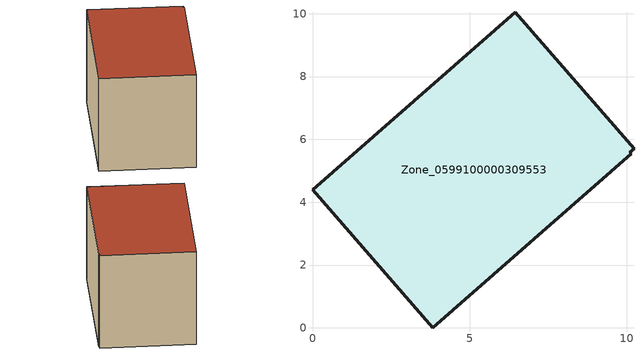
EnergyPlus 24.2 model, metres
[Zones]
Zone_0599100000309553
 floor ground (C_G): 0,4.4 6.46,10.05 10.23,5.7 10.1,5.58 10.14,5.54 3.83,0 z0
 wall outside (C_F): 0,4.4 3.83,0 10.14,5.54 10.1,5.58 10.23,5.7 6.46,10.05 0,4.4 z0:6.26
 roof outside (C_R): 6.46,10.05 0,4.4 3.83,0 10.14,5.54 10.1,5.58 10.23,5.7 z6.26
[BUILDING]
Pand.0599100000309553: North Axis=0; Terrain=City; Loads Convergence Tolerance Value=0.04; Temperature Convergence Tolerance Value=0.4; Solar Distribution=FullExterior; Maximum Number of Warmup Days=25; Minimum Number of Warmup Days=1
[Site:Location]
Rotterdam.The.Hague.AP_ZH_NLD Design_Conditions: Latitude=51.96; Longitude=4.45; Time Zone=1; Elevation=-4.5
[SITE:GROUNDTEMPERATURE:BUILDINGSURFACE]
18, 18, 18, 18, 18, 18, 18, 18, 18, 18, 18, 18
[MATERIAL] Thermal Absorptance=0.9; Solar Absorptance=0.7; Visible Absorptance=0.7
Name | Roughness | Thickness | Conductivity | Density | Specific Heat
G.TI.1946 | MediumSmooth | 0.15 | 1 | 540 | 1210
F.TI.1946 | Rough | 0.3 | 0.857143 | 1920 | 840
R.TI.1946 | MediumRough | 0.2 | 0.1 | 1500 | 1000
[CONSTRUCTION]
C_G: G.TI.1946
C_F: F.TI.1946
C_R: R.TI.1946
[ZONE]
Zone_0599100000309553: Type=1; Multiplier=1; Ceiling Height=Autocalculate; Volume=Autocalculate; Floor Area=autocalculate; Part of Total Floor Area=Yes
[ZONEINFILTRATION:DESIGNFLOWRATE]
Infil_Zone_0599100000309553: Zone or ZoneList or Space or SpaceList=Zone_0599100000309553; Schedule=AlwaysOn; Design Flow Rate Calculation Method=Flow/Area; Flow Rate per Floor Area=0.003; Constant Term Coefficient=1; Temperature Term Coefficient=0; Velocity Term Coefficient=0; Velocity Squared Term Coefficient=0
[HVACTEMPLATE:ZONE:IDEALLOADSAIRSYSTEM]
Zone_0599100000309553: Maximum Heating Supply Air Temperature=50; Minimum Cooling Supply Air Temperature=13; Maximum Heating Supply Air Humidity Ratio=0.0156; Minimum Cooling Supply Air Humidity Ratio=0.0077; Heating Limit=NoLimit; Cooling Limit=NoLimit; Dehumidification Control Type=ConstantSensibleHeatRatio; Cooling Sensible Heat Ratio=0.7; Dehumidification Setpoint=60; Humidification Control Type=None; Humidification Setpoint=30; Outdoor Air Method=None; Outdoor Air Flow Rate per Person=0.00944; Outdoor Air Flow Rate per Zone Floor Area=0; Outdoor Air Flow Rate per Zone=0; Demand Controlled Ventilation Type=None; Outdoor Air Economizer Type=NoEconomizer; Heat Recovery Type=None; Sensible Heat Recovery Effectiveness=0.7; Latent Heat Recovery Effectiveness=0.65
[ZONECONTROL:THERMOSTAT]
ThermostatControl_Zone_0599100000309553: Zone or ZoneList=Zone_0599100000309553; Control Type Schedule=DualSetpointControlType; Control 1=Thermostat_Zone_0599100000309553; Temperature Difference Between Cutout And Setpoint=0
[THERMOSTATSETPOINT:DUALSETPOINT]
Thermostat_Zone_0599100000309553: Heating Setpoint Temperature Schedule=HeatingSetpoint_Zone_0599100000309553; Cooling Setpoint Temperature Schedule=CoolingSetpoint_Zone_0599100000309553
[SCHEDULE:COMPACT]
HeatingSetpoint_Zone_0599100000309553: Through: 12/31, For: AllDays, Until: 24:00, 21
CoolingSetpoint_Zone_0599100000309553: Through: 12/31, For: AllDays, Until: 24:00, 24
DualSetpointControlType: Through: 12/31, For: AllDays, Until: 24:00, 4
AlwaysOn: Through: 12/31, For: AllDays, Until: 24:00, 1
